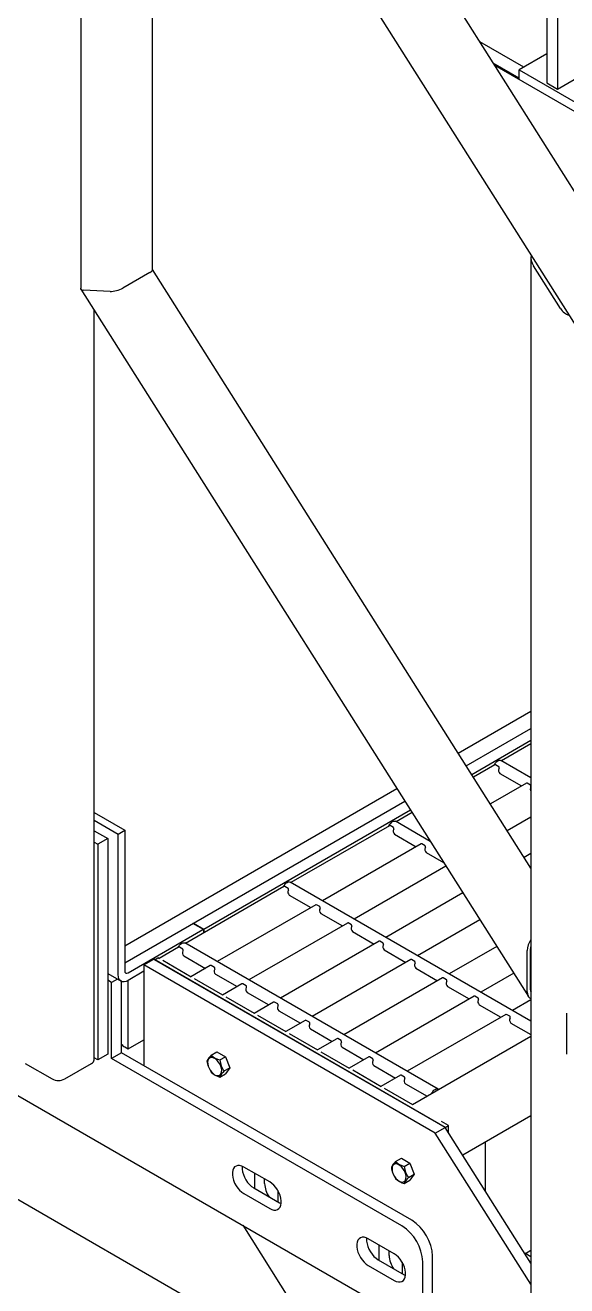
# Model space of a CAD drawing. Header units: millimetres. Extents: x 0 to 55611, y 0 to 32827.
# Drawn here: x 44570 to 44866, y 10389 to 11077 of the extents above; entities that cross this region are included whole.
import ezdxf

# ---------------------------------------------------------------- set-up
doc = ezdxf.new("R2010")
doc.units = ezdxf.units.MM
doc.header["$LTSCALE"] = 10
doc.linetypes.add('SLD-Continua', pattern=[0])
doc.layers.add('CHUTE', color=30, linetype='SLD-Continua')
doc.layers.add('STRUC', color=5, linetype='SLD-Continua')

msp = doc.modelspace()

# ---------------------------------------------------------------- linework, layer by layer
at = {"color": 7, "linetype": 'SLD-Continua', "lineweight": 25}
for p, q in [((44855.11, 11158.34), (44855.11, 11045.19)), ((44860.86, 11155.02), (44860.86, 11041.87)), ((44855.11, 11061.05), (44839.95, 11052.3)), ((44860.86, 11041.87), (44900.01, 11064.48)), ((44839.95, 11046.97), (44839.95, 11052.3)), ((44839.95, 11052.3), (44981.37, 10970.66)), ((44855.11, 11045.19), (44860.86, 11041.87))]:
    msp.add_line(p, q, dxfattribs=at)
at = {"layer": 'CHUTE', "linetype": 'SLD-Continua', "lineweight": 25}
msp.add_line((44821.3, 10467.12), (44821.3, 10440.95), dxfattribs=at)
at = {"layer": 'STRUC', "linetype": 'SLD-Continua', "lineweight": 25}
for p, q in [((44600.78, 11271.57), (44600.78, 10933.19)), ((44639.85, 10943.19), (44639.85, 11227.26)), ((46038.04, 9139.34), (44717.33, 11227.52)), ((44690.04, 11198.36), (45999.14, 9128.53)), ((44842.43, 11053.73), (44818.52, 11067.54)), ((44839.95, 11047.86), (44825.79, 11056.04)), ((45141.62, 10872.81), (44826.68, 11054.63)), ((44846.37, 10949.78), (44846.37, 10193.88)), ((44846.37, 10616.78), (44639.85, 10943.32)), ((44862.45, 10922.17), (44847.8, 10945.34)), ((44638.42, 10941.73), (44623.76, 10933.27)), ((44600.88, 10932.62), (44600.88, 10932.63)), ((44600.88, 10932.62), (44844.98, 10546.66)), ((44616.86, 10931.45), (44602.21, 10932.2)), ((44608.13, 10512.18), (44608.13, 10921.16)), ((44806.72, 10679.48), (44846.37, 10702.37)), ((44811.04, 10672.64), (44846.37, 10693.03)), ((44814.07, 10667.85), (44846.37, 10686.5)), ((44846.37, 10684.52), (44830.31, 10675.25)), ((44846.37, 10665.97), (44829.89, 10675.49)), ((44826.6, 10673.11), (44814.99, 10666.4)), ((44828.82, 10672.1), (44827.02, 10673.13)), ((44829.41, 10668.43), (44841.23, 10661.61)), ((44843.88, 10663.13), (44824.23, 10651.79)), ((44846.09, 10662.12), (44844.3, 10663.16)), ((44745.79, 10332.32), (44183.77, 10656.76)), ((44624.79, 10574.45), (44773.22, 10660.14)), ((44624.79, 10565.12), (44777.54, 10653.3)), ((44667.89, 10583.47), (44780.57, 10648.52)), ((44608.13, 10647.04), (44624.79, 10637.42)), ((44608.13, 10642.89), (44621.19, 10635.35)), ((44791.44, 10631.33), (44772.41, 10642.31)), ((44781.49, 10647.06), (44772.83, 10642.07)), ((44846.37, 10644.63), (44833.47, 10637.18)), ((44608.13, 10637.15), (44615.54, 10632.87)), ((44621.19, 10635.35), (44624.79, 10637.42)), ((44621.19, 10558.58), (44621.19, 10635.35)), ((44624.79, 10637.42), (44624.79, 10560.66)), ((44769.13, 10639.93), (44715.36, 10608.89)), ((44771.34, 10638.92), (44769.55, 10639.95)), ((44771.93, 10635.25), (44783.76, 10628.43)), ((44608.13, 10630.93), (44610.15, 10629.76)), ((44615.54, 10632.87), (44610.15, 10629.76)), ((44610.15, 10629.76), (44610.15, 10512.18)), ((44615.54, 10632.87), (44615.54, 10515.29)), ((44786.4, 10629.95), (44732.64, 10598.92)), ((44788.62, 10628.94), (44786.82, 10629.98)), ((44790.73, 10632.45), (44790.11, 10632.09)), ((44789.21, 10625.28), (44798.74, 10619.78)), ((44846.37, 10624.68), (44842.71, 10622.57)), ((44799.97, 10617.84), (44749.91, 10588.94)), ((44711.65, 10606.75), (44657.89, 10575.71)), ((44713.87, 10605.74), (44712.07, 10606.78)), ((44846.37, 10533.26), (44714.94, 10609.13)), ((44714.46, 10602.08), (44726.29, 10595.25)), ((44809.21, 10603.23), (44767.19, 10578.97)), ((44728.93, 10596.78), (44675.16, 10565.74)), ((44731.14, 10595.77), (44729.35, 10596.8)), ((44731.74, 10592.1), (44743.56, 10585.28)), ((44667.76, 10583.24), (44661.97, 10586.58)), ((44662.23, 10586.73), (44667.89, 10583.47)), ((44746.21, 10586.8), (44692.44, 10555.76)), ((44748.42, 10585.79), (44746.62, 10586.83)), ((44818.45, 10588.62), (44784.46, 10569)), ((44626.58, 10559.62), (44667.44, 10583.21)), ((44667.89, 10581.48), (44667.89, 10583.47)), ((44667.89, 10582.95), (44667.89, 10581.48)), ((44749.01, 10582.13), (44760.84, 10575.3)), ((44654.18, 10573.57), (44643.57, 10567.44)), ((44656.39, 10572.56), (44654.6, 10573.6)), ((44795.68, 10496.17), (44657.47, 10575.95)), ((44763.48, 10576.83), (44709.71, 10545.79)), ((44765.7, 10575.82), (44763.9, 10576.86)), ((44766.29, 10572.16), (44778.11, 10565.33)), ((44827.69, 10574), (44801.74, 10559.02)), ((44844.35, 10549.35), (44844.35, 10571.77)), ((44846.07, 10550.34), (44846.07, 10572.77)), ((44635.22, 10563.97), (44640.6, 10567.08)), ((44799.56, 10475.32), (44640.6, 10567.08)), ((44641.06, 10566.82), (44642.86, 10567.86)), ((44799.56, 10475.32), (44641.06, 10566.82)), ((44643.76, 10567.34), (44642.86, 10567.86)), ((44661.03, 10557.36), (44645.55, 10566.3)), ((44656.99, 10568.9), (44668.81, 10562.07)), ((44780.76, 10566.86), (44726.99, 10535.82)), ((44782.97, 10565.85), (44781.18, 10566.88)), ((44615.54, 10559.27), (44622.77, 10555.1)), ((44635.22, 10560.46), (44626.58, 10555.47)), ((44794.17, 10472.21), (44635.22, 10563.97)), ((44635.22, 10563.97), (44635.22, 10509.01)), ((44671.46, 10563.6), (44660.85, 10557.47)), ((44673.67, 10562.59), (44671.87, 10563.62)), ((44674.26, 10558.92), (44686.09, 10552.1)), ((44783.56, 10562.18), (44795.39, 10555.36)), ((44836.93, 10559.39), (44819.02, 10549.05)), ((44617.6, 10554.44), (44615.54, 10555.63)), ((44620.76, 10556.26), (44617.6, 10554.44)), ((44617.6, 10512.96), (44617.6, 10554.44)), ((44622.99, 10516.07), (44622.99, 10554.98)), ((44626.58, 10518.14), (44626.58, 10555.47)), ((44678.31, 10547.39), (44662.83, 10556.33)), ((44688.73, 10553.62), (44678.12, 10547.5)), ((44690.95, 10552.61), (44689.15, 10553.65)), ((44798.03, 10556.88), (44744.27, 10525.84)), ((44800.25, 10555.87), (44798.45, 10556.91)), ((44800.84, 10552.21), (44812.67, 10545.38)), ((44695.58, 10537.42), (44680.1, 10546.35)), ((44691.54, 10548.95), (44703.36, 10542.12)), ((44815.31, 10546.91), (44761.54, 10515.87)), ((44817.52, 10545.9), (44815.73, 10546.94)), ((44846.37, 10544.89), (44836.29, 10539.08)), ((44706.01, 10543.65), (44695.4, 10537.53)), ((44708.22, 10542.64), (44706.43, 10543.68)), ((44708.81, 10538.98), (44720.64, 10532.15)), ((44818.12, 10542.24), (44829.94, 10535.41)), ((44865.9, 10515.27), (44865.9, 10537.7)), ((44712.86, 10527.44), (44697.38, 10536.38)), ((44723.28, 10533.68), (44712.67, 10527.55)), ((44725.5, 10532.67), (44723.7, 10533.7)), ((44832.59, 10536.94), (44778.82, 10505.9)), ((44834.8, 10535.93), (44833, 10536.96)), ((44835.39, 10532.26), (44846.37, 10525.93)), ((44730.14, 10517.47), (44714.66, 10526.41)), ((44726.09, 10529), (44737.92, 10522.18)), ((44740.56, 10523.7), (44729.95, 10517.58)), ((44742.78, 10522.69), (44740.98, 10523.73)), ((44846.37, 10524.95), (44781.78, 10487.66)), ((44624.79, 10519.18), (44626.58, 10518.14)), ((44626.58, 10518.14), (44635.22, 10523.13)), ((44671.98, 10514.78), (44675.09, 10516.58)), ((44675.09, 10516.58), (44679.76, 10513.89)), ((44747.41, 10507.5), (44731.93, 10516.43)), ((44743.37, 10519.03), (44755.19, 10512.2)), ((44570.49, 10510.19), (44585.15, 10501.73)), ((44592.04, 10501.73), (44606.7, 10510.19)), ((44610.15, 10512.18), (44608.13, 10513.35)), ((44615.54, 10515.29), (44610.15, 10512.18)), ((44622.99, 10516.07), (44617.6, 10512.96)), ((44775.99, 10421.52), (44617.6, 10512.96)), ((44781.38, 10424.63), (44622.99, 10516.07)), ((44676.65, 10512.09), (44679.76, 10513.89)), ((44679.76, 10513.89), (44682.09, 10507.87)), ((44757.84, 10513.73), (44747.23, 10507.61)), ((44760.05, 10512.72), (44758.26, 10513.76)), ((44676.65, 10502.76), (44679.76, 10504.55)), ((44678.98, 10506.08), (44682.09, 10507.87)), ((44682.09, 10507.87), (44679.76, 10504.55)), ((44764.69, 10497.52), (44749.21, 10506.46)), ((44760.64, 10509.06), (44772.47, 10502.23)), ((44775.11, 10503.76), (44764.5, 10497.63)), ((44777.33, 10502.75), (44775.53, 10503.78)), ((44558.2, 10497.47), (44775.99, 10371.74)), ((44781.96, 10487.55), (44766.48, 10496.49)), ((44777.92, 10499.08), (44789.74, 10492.26)), ((44794.17, 10472.21), (44799.56, 10475.32)), ((44801.36, 10476.35), (44797.5, 10478.59)), ((44799.56, 10475.32), (44801.36, 10476.35)), ((44846.37, 10401.31), (44799.56, 10475.32)), ((44801.36, 10472.47), (44801.36, 10476.35)), ((44846.37, 10481.6), (44809.17, 10460.12)), ((44846.37, 10389.68), (44794.17, 10472.21)), ((44772.56, 10456.72), (44775.67, 10458.52)), ((44775.67, 10458.52), (44780.34, 10455.82)), ((44777.23, 10454.03), (44780.34, 10455.82)), ((44780.34, 10455.82), (44782.67, 10449.81)), ((44703.87, 10445.53), (44689.73, 10453.69)), ((44695.68, 10441.95), (44695.68, 10450.25)), ((44779.56, 10448.01), (44782.67, 10449.81)), ((44782.67, 10449.81), (44780.34, 10446.49)), ((44695.11, 10442.28), (44709.26, 10434.12)), ((44701.07, 10444.64), (44701.07, 10447.14)), ((44708.25, 10440.94), (44708.25, 10434.7)), ((44777.23, 10444.69), (44780.34, 10446.49)), ((44689.73, 10439.17), (44703.87, 10431.01)), ((44709.26, 10434.12), (44710.1, 10433.7)), ((44689.15, 10421.88), (45845.38, 8593.75)), ((44771.75, 10406.34), (44757.61, 10414.5)), ((44763.56, 10402.77), (44763.56, 10411.07)), ((44768.95, 10405.45), (44768.95, 10407.96)), ((44846.37, 10404.69), (44843.02, 10406.62)), ((44846.37, 10408.07), (44843.44, 10406.38)), ((44757.61, 10399.98), (44771.75, 10391.82)), ((44763, 10403.09), (44777.14, 10394.93)), ((44776.13, 10401.75), (44776.13, 10395.51)), ((44787.31, 10378.28), (44787.31, 10401.92)), ((44792.69, 10381.39), (44792.69, 10405.03)), ((44777.14, 10394.93), (44777.98, 10394.51))]:
    msp.add_line(p, q, dxfattribs=at)
at = {"layer": 'STRUC', "linetype": 'SLD-Continua', "lineweight": 25, "flags": 128}
for points in [[(44600.88, 10932.63), (44600.79, 10932.97), (44600.78, 10933.19)], [(44826.38, 10672.98), (44826.63, 10673.51), (44827.11, 10674.25), (44827.68, 10674.87), (44828.3, 10675.33), (44828.92, 10675.59), (44829.49, 10675.62), (44829.89, 10675.49)], [(44828.98, 10671.15), (44829.01, 10671.28), (44829.04, 10671.54), (44829.01, 10671.8), (44828.94, 10671.97), (44828.82, 10672.09), (44828.82, 10672.1)], [(44846.25, 10661.18), (44846.29, 10661.31), (44846.32, 10661.56), (44846.29, 10661.83), (44846.22, 10662), (44846.1, 10662.12), (44846.09, 10662.12)], [(44768.91, 10639.8), (44769.16, 10640.33), (44769.64, 10641.07), (44770.21, 10641.69), (44770.83, 10642.15), (44771.45, 10642.41), (44772.02, 10642.44), (44772.41, 10642.31)], [(44771.5, 10637.97), (44771.54, 10638.1), (44771.57, 10638.36), (44771.54, 10638.63), (44771.47, 10638.79), (44771.35, 10638.91), (44771.34, 10638.92)], [(44788.78, 10628), (44788.81, 10628.13), (44788.84, 10628.38), (44788.82, 10628.65), (44788.74, 10628.82), (44788.62, 10628.94), (44788.62, 10628.94)], [(44711.44, 10606.62), (44711.68, 10607.15), (44712.16, 10607.89), (44712.73, 10608.52), (44713.35, 10608.97), (44713.97, 10609.23), (44714.54, 10609.27), (44714.94, 10609.13)], [(44714.03, 10604.79), (44714.06, 10604.92), (44714.09, 10605.18), (44714.07, 10605.45), (44713.99, 10605.62), (44713.87, 10605.74), (44713.87, 10605.74)], [(44731.3, 10594.82), (44731.34, 10594.95), (44731.37, 10595.21), (44731.34, 10595.47), (44731.27, 10595.64), (44731.15, 10595.76), (44731.14, 10595.77)], [(44748.58, 10584.85), (44748.62, 10584.98), (44748.65, 10585.23), (44748.62, 10585.5), (44748.55, 10585.67), (44748.43, 10585.79), (44748.42, 10585.79)], [(44653.96, 10573.44), (44654.21, 10573.97), (44654.69, 10574.71), (44655.26, 10575.34), (44655.88, 10575.79), (44656.5, 10576.05), (44657.07, 10576.09), (44657.47, 10575.95)], [(44656.55, 10571.62), (44656.59, 10571.74), (44656.62, 10572), (44656.59, 10572.27), (44656.52, 10572.44), (44656.4, 10572.56), (44656.39, 10572.56)], [(44765.86, 10574.87), (44765.89, 10575), (44765.92, 10575.26), (44765.89, 10575.53), (44765.82, 10575.7), (44765.7, 10575.82), (44765.7, 10575.82)], [(44783.13, 10564.9), (44783.17, 10565.03), (44783.2, 10565.29), (44783.17, 10565.55), (44783.1, 10565.72), (44782.98, 10565.84), (44782.97, 10565.85)], [(44626.58, 10555.47), (44625.53, 10554.99), (44624.52, 10554.76), (44623.59, 10554.79), (44622.77, 10555.1), (44622.1, 10555.65), (44621.6, 10556.44), (44621.3, 10557.43), (44621.19, 10558.58)], [(44673.83, 10561.64), (44673.87, 10561.77), (44673.9, 10562.03), (44673.87, 10562.29), (44673.8, 10562.46), (44673.68, 10562.58), (44673.67, 10562.59)], [(44691.11, 10551.67), (44691.14, 10551.8), (44691.17, 10552.05), (44691.14, 10552.32), (44691.07, 10552.49), (44690.95, 10552.61), (44690.95, 10552.61)], [(44800.41, 10554.93), (44800.44, 10555.06), (44800.47, 10555.31), (44800.45, 10555.58), (44800.37, 10555.75), (44800.25, 10555.87), (44800.25, 10555.87)], [(44817.68, 10544.95), (44817.72, 10545.08), (44817.75, 10545.34), (44817.72, 10545.61), (44817.65, 10545.78), (44817.53, 10545.9), (44817.52, 10545.9)], [(44708.38, 10541.7), (44708.42, 10541.83), (44708.45, 10542.08), (44708.42, 10542.35), (44708.35, 10542.52), (44708.23, 10542.64), (44708.22, 10542.64)], [(44725.66, 10531.72), (44725.69, 10531.85), (44725.72, 10532.11), (44725.7, 10532.37), (44725.62, 10532.54), (44725.5, 10532.66), (44725.5, 10532.67)], [(44834.96, 10534.98), (44835, 10535.11), (44835.03, 10535.37), (44835, 10535.63), (44834.93, 10535.8), (44834.81, 10535.92), (44834.8, 10535.93)], [(44742.94, 10521.75), (44742.97, 10521.88), (44743, 10522.13), (44742.97, 10522.4), (44742.9, 10522.57), (44742.78, 10522.69), (44742.78, 10522.69)], [(44673.83, 10504.07), (44674.72, 10503.68), (44675.55, 10503.54), (44676.3, 10503.68), (44676.91, 10504.07), (44677.35, 10504.71), (44677.61, 10505.54), (44677.66, 10506.54), (44677.51, 10507.64), (44677.15, 10508.79), (44676.62, 10509.92), (44675.94, 10510.97), (44675.15, 10511.89), (44674.28, 10512.63), (44673.39, 10513.15), (44672.52, 10513.41), (44671.73, 10513.41), (44671.05, 10513.14), (44670.52, 10512.62), (44670.16, 10511.88), (44670.01, 10510.96), (44670.06, 10509.9), (44670.32, 10508.77), (44670.76, 10507.62), (44671.37, 10506.52), (44672.11, 10505.53), (44672.95, 10504.7), (44673.83, 10504.07)], [(44760.21, 10511.78), (44760.25, 10511.91), (44760.28, 10512.16), (44760.25, 10512.43), (44760.18, 10512.6), (44760.06, 10512.72), (44760.05, 10512.72)], [(44777.49, 10501.8), (44777.52, 10501.93), (44777.55, 10502.19), (44777.52, 10502.46), (44777.45, 10502.62), (44777.33, 10502.74), (44777.33, 10502.75)], [(44792.17, 10493.66), (44792.42, 10494.19), (44792.9, 10494.93), (44793.47, 10495.55), (44794.09, 10496.01), (44794.71, 10496.27), (44795.28, 10496.3), (44795.76, 10496.11), (44796.01, 10495.87)], [(44774.41, 10446), (44775.3, 10445.61), (44776.13, 10445.48), (44776.88, 10445.62), (44777.49, 10446.01), (44777.93, 10446.64), (44778.19, 10447.48), (44778.24, 10448.48), (44778.09, 10449.58), (44777.73, 10450.73), (44777.2, 10451.86), (44776.52, 10452.91), (44775.72, 10453.83), (44774.86, 10454.57), (44773.97, 10455.08), (44773.1, 10455.35), (44772.31, 10455.34), (44771.63, 10455.08), (44771.09, 10454.56), (44770.74, 10453.82), (44770.59, 10452.9), (44770.64, 10451.84), (44770.89, 10450.71), (44771.34, 10449.56), (44771.95, 10448.46), (44772.69, 10447.47), (44773.53, 10446.63), (44774.41, 10446)], [(44689.73, 10453.69), (44688.57, 10454.24), (44687.45, 10454.51), (44686.42, 10454.52), (44685.49, 10454.24), (44684.71, 10453.7), (44684.1, 10452.92), (44683.68, 10451.91), (44683.47, 10450.72), (44683.47, 10449.38), (44683.68, 10447.94), (44684.1, 10446.44), (44684.71, 10444.95), (44685.49, 10443.51), (44686.42, 10442.17), (44687.45, 10440.97), (44688.57, 10439.96), (44689.73, 10439.17)], [(44688.88, 10454.11), (44688.85, 10453.83), (44688.85, 10452.49), (44689.07, 10451.05), (44689.49, 10449.55), (44690.1, 10448.06), (44690.88, 10446.62), (44691.8, 10445.28), (44692.84, 10444.08), (44693.96, 10443.07), (44695.11, 10442.28)], [(44703.87, 10431.01), (44705.02, 10430.46), (44706.14, 10430.19), (44707.18, 10430.18), (44708.1, 10430.46), (44708.89, 10430.99), (44709.5, 10431.78), (44709.92, 10432.79), (44710.13, 10433.98), (44710.13, 10435.32), (44709.92, 10436.76), (44709.5, 10438.25), (44708.89, 10439.75), (44708.1, 10441.19), (44707.18, 10442.53), (44706.14, 10443.73), (44705.02, 10444.74), (44703.87, 10445.53)], [(44757.61, 10414.5), (44756.45, 10415.05), (44755.34, 10415.33), (44754.3, 10415.33), (44753.37, 10415.05), (44752.59, 10414.52), (44751.98, 10413.73), (44751.56, 10412.72), (44751.35, 10411.53), (44751.35, 10410.19), (44751.56, 10408.75), (44751.98, 10407.26), (44752.59, 10405.76), (44753.37, 10404.32), (44754.3, 10402.98), (44755.34, 10401.78), (44756.45, 10400.77), (44757.61, 10399.98)], [(44756.77, 10414.93), (44756.74, 10414.64), (44756.74, 10413.3), (44756.95, 10411.86), (44757.37, 10410.37), (44757.98, 10408.88), (44758.76, 10407.43), (44759.69, 10406.09), (44760.73, 10404.89), (44761.84, 10403.88), (44763, 10403.09)], [(44771.75, 10391.82), (44772.91, 10391.28), (44774.02, 10391), (44775.06, 10391), (44775.99, 10391.27), (44776.77, 10391.81), (44777.38, 10392.59), (44777.8, 10393.6), (44778.01, 10394.8), (44778.01, 10396.14), (44777.8, 10397.58), (44777.38, 10399.07), (44776.77, 10400.56), (44775.99, 10402), (44775.06, 10403.34), (44774.02, 10404.54), (44772.91, 10405.55), (44771.75, 10406.34)]]:
    msp.add_lwpolyline(points, dxfattribs=at)
at = {"layer": 'STRUC', "linetype": 'SLD-Continua', "lineweight": 25}
for centre, radius, start, end in [((44826.83, 10672.76), 0.414, 63.33801, 124.21976), ((44830.96, 10670.07), 2.26, 151.51274, 226.52778), ((44844.11, 10662.79), 0.414, 63.33801, 124.21976), ((44848.54, 10660.06), 2.55, 154.02958, 211.48398), ((44769.36, 10639.58), 0.414, 63.33801, 124.21976), ((44773.49, 10636.89), 2.26, 151.51274, 226.52778), ((44786.64, 10629.61), 0.414, 63.33801, 124.21976), ((44790.76, 10626.92), 2.26, 151.51274, 226.52778), ((44711.89, 10606.41), 0.414, 63.33801, 124.21976), ((44716.02, 10603.72), 2.26, 151.51274, 226.52778), ((44729.16, 10596.43), 0.414, 63.33801, 124.21976), ((44733.29, 10593.74), 2.26, 151.51274, 226.52778), ((44746.44, 10586.46), 0.414, 63.33801, 124.21976), ((44667.62, 10582.99), 0.277, 350.78596, 129.20329), ((44750.57, 10583.77), 2.26, 151.51274, 226.52778), ((44654.41, 10573.23), 0.414, 63.33801, 124.21976), ((44658.54, 10570.54), 2.26, 151.51274, 226.52778), ((44763.71, 10576.49), 0.414, 63.33801, 124.21976), ((44767.84, 10573.8), 2.26, 151.51274, 226.52778), ((44780.99, 10566.51), 0.414, 63.33801, 124.21976), ((44785.12, 10563.82), 2.26, 151.51274, 226.52778), ((44625.88, 10560.48), 1.11, 170.78596, 309.20329), ((44671.69, 10563.25), 0.414, 63.33801, 124.21976), ((44675.82, 10560.56), 2.26, 151.51274, 226.52778), ((44688.97, 10553.28), 0.414, 63.33801, 124.21976), ((44693.09, 10550.59), 2.26, 151.51274, 226.52778), ((44798.27, 10556.54), 0.414, 63.33801, 124.21976), ((44802.4, 10553.85), 2.26, 151.51274, 226.52778), ((44815.54, 10546.57), 0.414, 63.33801, 124.21976), ((44819.67, 10543.88), 2.26, 151.51274, 226.52778), ((44706.24, 10543.31), 0.414, 63.33801, 124.21976), ((44710.37, 10540.62), 2.26, 151.51274, 226.52778), ((44723.52, 10533.33), 0.414, 63.33801, 124.21976), ((44727.65, 10530.64), 2.26, 151.51274, 226.52778), ((44832.82, 10536.59), 0.414, 63.33801, 124.21976), ((44836.95, 10533.9), 2.26, 151.51274, 226.52778), ((44740.79, 10523.36), 0.414, 63.33801, 124.21976), ((44628.25, 10524.9), 6.69, 218.09689, 238.77595), ((44744.92, 10520.67), 2.26, 151.51274, 226.52778), ((44605.69, 10512.42), 2.45, 294.37466, 354.3052), ((44680.86, 10506.06), 12.45, 135.5193, 154.27936), ((44682.61, 10513.03), 13.06, 186.90738, 215.50398), ((44679.16, 10521.82), 10.05, 224.45169, 255.55368), ((44689.42, 10513.59), 12.86, 186.68511, 215.72625), ((44758.07, 10513.39), 0.414, 63.33801, 124.21976), ((44762.2, 10510.7), 2.26, 151.51274, 226.52778), ((44679.15, 10512.48), 10.04, 224.44458, 255.56079), ((44686.41, 10498.37), 10.71, 133.97485, 155.82381), ((44775.35, 10503.41), 0.414, 63.33801, 124.21976), ((44588.6, 10508.38), 7.5, 242.60967, 297.39033), ((44779.47, 10500.72), 2.26, 151.51274, 226.52778), ((44781.44, 10448), 12.45, 135.5193, 154.27936), ((44779.73, 10463.76), 10.05, 224.45169, 255.55368), ((44783.19, 10454.97), 13.06, 186.90738, 215.50398), ((44790, 10455.52), 12.86, 186.68511, 215.72625), ((44786.99, 10440.31), 10.71, 133.97485, 155.82381), ((44714.51, 10445.23), 13.46, 182.5239, 215.61395), ((44779.73, 10454.42), 10.04, 224.44458, 255.56079), ((44762.84, 10400.86), 24.49, 2.48713, 57.51287), ((44768.23, 10403.97), 24.49, 2.48713, 57.51287), ((44782.39, 10406.05), 13.46, 182.5239, 215.61395)]:
    msp.add_arc(centre, radius, start, end, dxfattribs=at)
for centre, major_axis, ratio, start_param, end_param in [((44851.25, 10947.33), (-3.58, 5.37), 0.616084, 0.503025, 1.530615), ((44634.97, 10941.9), (4.86, 1.41), 0.291909, 5.413424, 6.198822), ((44634.97, 10941.9), (4.86, 1.41), 0.291909, 5.413424, 6.198822), ((44605.66, 10934.19), (4.86, 1.41), 0.291909, 3.257645, 3.842627), ((44605.66, 10934.19), (4.86, 1.41), 0.291909, 3.257645, 3.842627), ((44620.31, 10933.44), (4.86, 1.41), 0.291909, 3.842627, 5.413424), ((44620.31, 10933.44), (4.86, 1.41), 0.291909, 3.842627, 5.413424), ((44865.9, 10924.16), (-3.58, 5.37), 0.616084, 1.530615, 2.558206), ((44847.8, 10573.76), (1.73, 5.56), 0.536091, 0.953247, 2.096964), ((44847.8, 10573.76), (0.87, 2.78), 0.536091, 1.502462, 2.096964), ((44847.8, 10551.34), (1.73, 5.56), 0.536091, 2.096964, 3.240682), ((44847.8, 10551.34), (0.87, 2.78), 0.536091, 2.096964, 2.713635)]:
    msp.add_ellipse(centre, major_axis=major_axis, ratio=ratio, start_param=start_param, end_param=end_param, dxfattribs=at)

doc.saveas('drawing.dxf')
